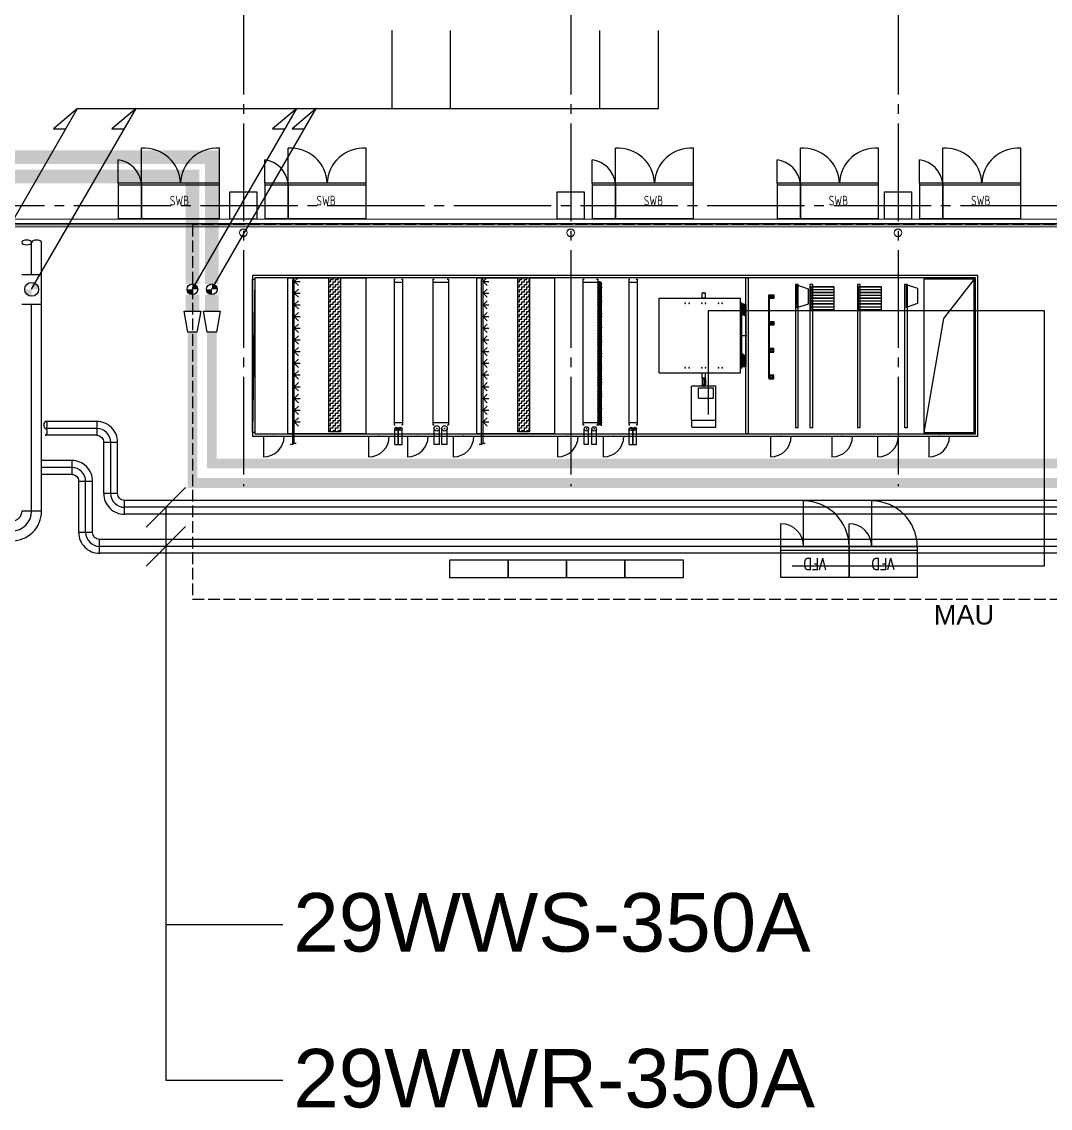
# Model space of a CAD drawing. Extents: x -18489 to 27370, y -8745 to 11880.
# Drawn here: x 2071 to 4711, y -2317 to 472 of the extents above; entities that cross this region are included whole.
import ezdxf
from ezdxf.enums import TextEntityAlignment as Align

# ---------------------------------------------------------------- set-up
doc = ezdxf.new("R2010")
doc.units = 0
doc.header["$LTSCALE"] = 100
for name, pattern in [('188K-SM-03-F10-MECH-EQ-Y2257103$0$CENTER', [2, 1.25, -0.25, 0.25, -0.25]), ('188K-SM-03-F10-MECH-EQ-Y2257103$0$Hidden H04', [23, 15, -8]), ('X-S-FAB-L10$0$COL-CEN-LIN', [3.25, 2.5, -0.25, 0.25, -0.25]), ('X-S-FAB-L10$0$HIDDEN', [0.4, 0.3, -0.1])]:
    doc.linetypes.add(name, pattern=pattern)
for name, color, linetype in [('188K-SM-03-F10-ELEC-EQ-Y2257103$0$E-PANEL', 255, 'Continuous'), ('188K-SM-03-F10-ELEC-EQ-Y2257103$0$E-VFD-PNL', 150, 'Continuous'), ('188K-SM-03-F10-ELEC-EQ-Y2257103$0$MAU遮蔽線點料9', 30, 'Continuous'), ('188K-SM-03-F10-MECH-EQ-Y2257103$0$ARW', 151, 'Continuous'), ('188K-SM-03-F10-MECH-EQ-Y2257103$0$FLC', 40, 'Continuous'), ('188K-SM-03-F10-MECH-EQ-Y2257103$0$HEPA', 6, 'Continuous'), ('188K-SM-03-F10-MECH-EQ-Y2257103$0$MOTOR', 7, 'Continuous'), ('188K-SM-03-F10-MECH-EQ-Y2257103$0$擋水簾', 151, 'Continuous'), ('188K-SM-03-F10-MECH-EQ-Y2257103$0$桶濾', 125, 'Continuous'), ('188K-SM-07-F10-MECH-WWR-PIPE-Y2257103$0$M-P-CHR1-S', 20, 'Continuous'), ('188K-SM-07-F10-MECH-WWR-PIPE-Y2257103$0$M-P-CHS1-D', 5, 'Continuous'), ('188K-SM-07-F10-MECH-WWR-PIPE-Y2257103$0$M-P-CHS1-S', 150, 'Continuous'), ('188K-SM-07-F10-MECH-WWR-PIPE-Y2257103$0$M-P-PIPE-29', 6, 'Continuous'), ('188K-SM-07-F10-MECH-WWR-PIPE-Y2257103$0$M-P-PIPE-35', 1, 'Continuous'), ('188K-SM-07-F10-MECH-WWR-PIPE-Y2257103$0$M-P-TXT2.5', 7, 'Continuous'), ('188K-SM-07-F10-MECH-WWR-PIPE-Y2257103$0$XCUBL10-MCHW-PTX08007$0$M-P-TXT2.5', 7, 'Continuous'), ('X-S-FAB-L10$0$0-DIM-TXT', 8, 'Continuous'), ('X-S-FAB-L10$0$A-OBJE-MEP', 8, 'Continuous'), ('X-S-FAB-L10$0$A-WALL-EX', 8, 'Continuous'), ('X-S-FAB-L10$0$BLOCK', 8, 'Continuous'), ('X-S-FAB-L10$0$CCL', 8, 'X-S-FAB-L10$0$COL-CEN-LIN'), ('X-S-FAB-L10$0$COL-S', 8, 'Continuous'), ('X-S-FAB-L10$0$HID', 8, 'X-S-FAB-L10$0$HIDDEN'), ('X-S-FAB-L10$0$S-FNDN', 8, 'Continuous')]:
    doc.layers.add(name, color=color, linetype=linetype)
doc.styles.add('188K-SM-03-F10-ELEC-EQ-Y2257103$0$aa-txt', font='simplex.shx', dxfattribs={"width": 0.6})
doc.styles.add('188K-SM-03-F10-ELEC-EQ-Y2257103$0$Standard', font='arial.ttf')
doc.styles.add('188K-SM-03-F10-ELEC-EQ-Y2257103$0$X-F-L25-E-PDP-EQ-200K$0$AA-TXT', font='isocp.shx', dxfattribs={"bigfont": 'chineset.shx'})
doc.styles.add('188K-SM-07-F10-MECH-WWR-PIPE-Y2257103$0$Standard', font='arial.ttf')
doc.styles.add('X-S-FAB-L10$0$CHINA', font='simplex.shx', dxfattribs={"width": 0.75, "bigfont": 'chineset.shx'})
doc.styles.add('X-S-FAB-L10$0$Standard', font='', dxfattribs={"width": 0.8})
doc.styles.add('X-S-FAB-L10$0$TG_NOTE_TEXT', font='simplex.shx', dxfattribs={"width": 0.75, "bigfont": 'chineset.shx'})
doc.styles.get('X-S-FAB-L10$0$Standard').set_extended_font_data('Microsoft JhengHei')

# ---------------------------------------------------------------- blocks, each defined once
blk = doc.blocks.new('X-S-FAB-L10$0$FAB2-L05')
at = {"layer": 'X-S-FAB-L10$0$CCL'}
for p, q in [((-23520, 11005), (-23520, 0)), ((-22680, 11005), (-22680, 0)), ((-21840, 11005), (-21840, 0)), ((-26880, 720), (1210, 720))]:
    blk.add_line(p, q, dxfattribs=at)
at = {"layer": 'X-S-FAB-L10$0$COL-S'}
for points in [[(-23555, 755), (-23485, 755), (-23485, 685), (-23555, 685)], [(-22715, 755), (-22645, 755), (-22645, 685), (-22715, 685)], [(-21875, 755), (-21805, 755), (-21805, 685), (-21875, 685)]]:
    blk.add_lwpolyline(points, close=True, dxfattribs=at)
blk = doc.blocks.new('X-S-FAB-L10')
at = {"layer": 'X-S-FAB-L10$0$A-OBJE-MEP', "lineweight": 0, "flags": 128}
for points in [[(2649.5, -70, 1), (2630.5, -70, 1)], [(3489.5, -70, 1), (3470.5, -70, 1)], [(4329.5, -70, 1), (4310.5, -70, 1)]]:
    blk.add_lwpolyline(points, format="xyb", close=True, dxfattribs=at)
at = {"layer": 'X-S-FAB-L10$0$A-OBJE-MEP', "lineweight": 0}
for centre in [(2640, -70), (3480, -70), (4320, -70)]:
    blk.add_circle(centre, 10, dxfattribs=at)
at = {"layer": 'X-S-FAB-L10$0$A-WALL-EX', "lineweight": 0}
blk.add_line((6815, -46.5), (1800, -46.5), dxfattribs=at)
at = {"layer": 'X-S-FAB-L10$0$A-WALL-EX', "lineweight": 0, "flags": 128}
for points in [[(6815, -35), (1800, -35)], [(1800, -50), (6815, -50)], [(1800, -50), (6815, -50)], [(1800, -50), (6815, -50)], [(1800, -50), (6815, -50)], [(1800, -50), (6815, -50)], [(1800, -50), (6815, -50)], [(1800, -50), (6815, -50)], [(1800, -50), (6815, -50)]]:
    blk.add_lwpolyline(points, dxfattribs=at)
at = {"layer": 'X-S-FAB-L10$0$COL-S'}
for p, q in [((2605, 35), (2675, 35)), ((2605, -35), (2605, 35)), ((2675, 35), (2675, -35)), ((3445, 35), (3515, 35)), ((3445, -35), (3445, 35)), ((3515, 35), (3515, -35)), ((4285, 35), (4355, 35)), ((4285, -35), (4285, 35)), ((4355, 35), (4355, -35)), ((2675, -35), (2605, -35)), ((3515, -35), (3445, -35)), ((4355, -35), (4285, -35))]:
    blk.add_line(p, q, dxfattribs=at)
at = {"layer": 'X-S-FAB-L10$0$HID'}
for p, q in [((6803.531, -50), (2509.135, -50)), ((2509.135, -50), (2509.405, -1010)), ((2509.405, -1010), (17209, -1010))]:
    blk.add_line(p, q, dxfattribs=at)
at = {"layer": 'X-S-FAB-L10$0$S-FNDN', "lineweight": 0, "flags": 128}
blk.add_lwpolyline([(4350, 7470), (1830, 7470), (1830, 1500), (1812.5, 1500), (1812.5, -55), (9330, -55), (9330, 7470)], close=True, dxfattribs=at)
at = {"layer": 'X-S-FAB-L10$0$BLOCK'}
blk.add_blockref('X-S-FAB-L10$0$FAB2-L05', (26160, -720), dxfattribs=at)
at = {"style": 'X-S-FAB-L10$0$TG_NOTE_TEXT', "width": 0.5, "flags": 1}
for p in [(7463.301, 9020), (18268.251, 8649), (11197.77, 4800.167), (16485.801, 4800.167), (25420.27, 2635), (13360, 320.001, 0), (7463.301, -33.333)]:
    blk.add_attdef('WH', text='', height=20, dxfattribs=at).set_placement(p, align=Align.BOTTOM_LEFT)
at = {"width": 0.5}
for style, p in [('X-S-FAB-L10$0$TG_NOTE_TEXT', (7585, 9020)), ('X-S-FAB-L10$0$TG_NOTE_TEXT', (18389.95, 8649)), ('X-S-FAB-L10$0$TG_NOTE_TEXT', (11117.5, 4813.5)), ('X-S-FAB-L10$0$TG_NOTE_TEXT', (16607.5, 4813.5)), ('X-S-FAB-L10$0$TG_NOTE_TEXT', (25350, 2635)), ('X-S-FAB-L10$0$Standard', (13129.375, 325.001, 0)), ('X-S-FAB-L10$0$TG_NOTE_TEXT', (7585, -20))]:
    blk.add_attdef('DESC', text='', height=10, dxfattribs=dict(at, style=style)).set_placement(p, align=Align.BOTTOM_LEFT)
for tag, style, p in [('TYPE', 'X-S-FAB-L10$0$TG_NOTE_TEXT', (7619.286, 9020)), ('NO', 'X-S-FAB-L10$0$TG_NOTE_TEXT', (7650.095, 9020)), ('TYPE', 'X-S-FAB-L10$0$TG_NOTE_TEXT', (18424.236, 8649)), ('NO', 'X-S-FAB-L10$0$TG_NOTE_TEXT', (18455.045, 8649)), ('NO', 'X-S-FAB-L10$0$TG_NOTE_TEXT', (11088.595, 4813.5)), ('TYPE', 'X-S-FAB-L10$0$TG_NOTE_TEXT', (11151.786, 4813.5)), ('TYPE', 'X-S-FAB-L10$0$TG_NOTE_TEXT', (16641.786, 4813.5)), ('NO', 'X-S-FAB-L10$0$TG_NOTE_TEXT', (16672.595, 4813.5)), ('NO', 'X-S-FAB-L10$0$TG_NOTE_TEXT', (25313, 2635)), ('TYPE', 'X-S-FAB-L10$0$TG_NOTE_TEXT', (25350, 2635)), ('NO', 'X-S-FAB-L10$0$Standard', (13100, 320.001, 0)), ('TYPE', 'X-S-FAB-L10$0$Standard', (13129.375, 320.001, 0)), ('TYPE', 'X-S-FAB-L10$0$TG_NOTE_TEXT', (7619.286, -20)), ('NO', 'X-S-FAB-L10$0$TG_NOTE_TEXT', (7650.095, -20))]:
    blk.add_attdef(tag, text='', height=10, dxfattribs=dict(at, style=style)).set_placement(p, align=Align.BOTTOM_RIGHT)
at = {"style": 'X-S-FAB-L10$0$TG_NOTE_TEXT', "width": 0.5, "flags": 1}
for rotation, p in [(180, (43, 7480)), (180, (943, 7480)), (90, (24310, 3717.77)), (270, (17080, 1711.699))]:
    blk.add_attdef('WH', text='', height=20, rotation=rotation, dxfattribs=at).set_placement(p, align=Align.BOTTOM_LEFT)
at = {"width": 0.5}
for rotation, style, p in [(180, 'X-S-FAB-L10$0$Standard', (317.625, 7480)), (180, 'X-S-FAB-L10$0$Standard', (1217.625, 7480)), (90, 'X-S-FAB-L10$0$TG_NOTE_TEXT', (24310, 3647.5)), (270, 'X-S-FAB-L10$0$TG_NOTE_TEXT', (17080, 1605))]:
    blk.add_attdef('DESC', text='', height=10, rotation=rotation, dxfattribs=dict(at, style=style)).set_placement(p, align=Align.BOTTOM_LEFT)
for tag, rotation, style, p in [('TYPE', 180, 'X-S-FAB-L10$0$Standard', (317.625, 7480)), ('NO', 180, 'X-S-FAB-L10$0$Standard', (347, 7480)), ('TYPE', 180, 'X-S-FAB-L10$0$Standard', (1217.625, 7480)), ('NO', 180, 'X-S-FAB-L10$0$Standard', (1247, 7480)), ('TYPE', 90, 'X-S-FAB-L10$0$TG_NOTE_TEXT', (24310, 3647.5)), ('NO', 90, 'X-S-FAB-L10$0$TG_NOTE_TEXT', (24310, 3610.5)), ('TYPE', 270, 'X-S-FAB-L10$0$TG_NOTE_TEXT', (17080, 1605)), ('NO', 270, 'X-S-FAB-L10$0$TG_NOTE_TEXT', (17080, 1573))]:
    blk.add_attdef(tag, text='', height=10, rotation=rotation, dxfattribs=dict(at, style=style)).set_placement(p, align=Align.BOTTOM_RIGHT)
at = {"layer": 'X-S-FAB-L10$0$0-DIM-TXT', "style": 'X-S-FAB-L10$0$CHINA', "width": 0.75}
for p in [(667.414, 7855.1, -2689.4), (22627.353, 6728.814), (25644.722, 6728.814), (24778.787, 5569.051), (1118.252, 4980), (417.801, 4594.623), (23874.84, 4355), (22927.43, 4330.122), (23749.869, 3901.367), (417.801, 3765.236), (1118.252, 3730), (417.801, 3115.79), (536.882, 2227.832), (16908.994, 1782.652), (888.445, 880.466), (16977.43, 750), (18878.841, 750), (25641.221, 553.233), (21364.03, 526.894)]:
    blk.add_attdef('HIG', text='', height=80, dxfattribs=at).set_placement(p, align=Align.MIDDLE_LEFT)
blk = doc.blocks.new('188K-SM-03-F10-MECH-EQ-Y2257103$0$A$C133B1A89')
at = {"color": 1}
for p, q in [((0, 3970), (0, 230)), ((0, 3970), (30, 3970)), ((190, 3970), (220, 3970)), ((220, 3970), (220, 230)), ((220, 3880), (0, 3880)), ((220, 280), (0, 280)), ((0, 230), (30, 230)), ((15, -275), (15, 127)), ((105, -275), (105, 127)), ((115, -275), (115, 127)), ((190, 230), (220, 230)), ((205, -275), (205, 127)), ((15, -275), (105, -275)), ((115, -275), (205, -275))]:
    blk.add_line(p, q, dxfattribs=at)
for centre in [(60, 127), (160, 127)]:
    blk.add_circle(centre, 44.5, dxfattribs=at)
for p in [(60, 127), (160, 127)]:
    blk.add_point(p, dxfattribs=at)
blk = doc.blocks.new('188K-SM-03-F10-MECH-EQ-Y2257103$0$A$C46594869')
at = {"color": 4}
for p, q in [((-50, 3970), (-50, 230)), ((-50, 3970), (-20, 3970)), ((320, 3970), (350, 3970)), ((350, 3970), (350, 230)), ((350, 3880), (-50, 3880)), ((350, 280), (-50, 280)), ((-50, 230), (-20, 230)), ((-20, -275), (-20, 140)), ((120, -275), (120, 140)), ((180, -275), (180, 140)), ((320, 230), (350, 230)), ((320, -275), (320, 140)), ((120, -275), (-20, -275)), ((320, -275), (180, -275))]:
    blk.add_line(p, q, dxfattribs=at)
for centre in [(50, 140), (250, 140)]:
    blk.add_circle(centre, 69.9, dxfattribs=at)
for p in [(50, 140), (250, 140)]:
    blk.add_point(p, dxfattribs=at)
blk = doc.blocks.new('188K-SM-03-F10-MECH-EQ-Y2257103$0$eli')
at = {"layer": '188K-SM-03-F10-MECH-EQ-Y2257103$0$擋水簾'}
for p, q in [((-48, 17), (-47, 16)), ((-46, 17), (-46, 17)), ((-42, 18), (-41, 21)), ((-40, 21), (-38, 21)), ((-40, 18), (-39, 20)), ((-39, 20), (-38, 20)), ((-5, 2), (-12, 7)), ((-4, 3), (-9, 6)), ((20, 24), (9, 13)), ((21, 23), (10, 11))]:
    blk.add_line(p, q, dxfattribs=at)
for centre, radius, start, end in [((-60, 16), 0.892, 56.5251, 332.9034), ((-46, 16), 0.841, 225, 45), ((-40, 20), 1.19, 90, 155), ((-39, 20), 0.595, 90, 155), ((-38, 21), 0.595, 270, 90), ((0, 8), 8.33, 233.7229, 329.3372), ((0, 8), 7.14, 233.7229, 329.3372), ((7, 4), 0.595, 329.3372, 149.3372), ((40, 31), 0.892, 241.4202, 146.5072)]:
    blk.add_arc(centre, radius, start, end, dxfattribs=at)
for centre, major_axis, ratio, start_param, end_param in [((-45, -34), (54.7, 1), 0.945652, 1.612744, 1.817259), ((-45, -34), (54.7, 1), 0.945652, 0.892621, 1.570796), ((-2, 15), (13.6, 1.8), 0.565217, 3.706747, 4.814407), ((-3, 15), (14.6, 2.6), 0.6, 4.193923, 5.58693), ((-3, 15), (13.5, 2.4), 0.565217, -1.468778, -0.576163), ((30, 18), (13.2, 9.6), 0.581818, 0.469896, 1.87896)]:
    blk.add_ellipse(centre, major_axis=major_axis, ratio=ratio, start_param=start_param, end_param=end_param, dxfattribs=at)
for points, knots in [([(-42, 18), (-45, 19), (-48, 19), (-54, 18), (-57, 17), (-60, 17)], [4.6316548, 4.6316548, 4.6316548, 4.6316548, 4.809552, 4.809552, 4.958975, 4.958975, 4.958975, 4.958975]), ([(-13, 9), (-14, 10), (-16, 11), (-20, 13), (-24, 15), (-32, 17), (-36, 18), (-40, 18), (-40, 18), (-40, 18)], [4.0840634, 4.0840634, 4.0840634, 4.0840634, 4.1613431, 4.1613431, 4.3774127, 4.3774127, 4.5934823, 4.5934823, 4.6006647, 4.6006647, 4.6006647, 4.6006647]), ([(39, 31), (39, 31), (38, 32), (36, 32), (34, 31), (30, 30), (28, 29), (25, 27), (23, 26), (21, 24), (20, 24), (20, 23)], [6.799371, 6.799371, 6.799371, 6.799371, 6.892242, 6.892242, 7.324796, 7.324796, 7.671916, 7.671916, 8.019037, 8.019037, 8.162145, 8.162145, 8.162145, 8.162145])]:
    blk.add_open_spline(points, degree=3, knots=knots, dxfattribs=at)
blk = doc.blocks.new('188K-SM-03-F10-MECH-EQ-Y2257103$0$A$C1EE42846')
at = {"color": 4}
for p, q in [((0, 3970), (0, 230)), ((0, 3970), (30, 3970)), ((350, 3970), (380, 3970)), ((380, 3970), (380, 230)), ((380, 3880), (0, 3880)), ((380, 280), (0, 280)), ((0, 230), (30, 230)), ((33, -275), (33, 127)), ((147, -275), (147, 127)), ((233, -275), (233, 127)), ((347, -275), (347, 129)), ((350, 230), (380, 230)), ((147, -275), (33, -275)), ((347, -275), (233, -275))]:
    blk.add_line(p, q, dxfattribs=at)
for centre in [(90, 127), (290, 127)]:
    blk.add_circle(centre, 57.1, dxfattribs=at)
for p in [(90, 127), (290, 127)]:
    blk.add_point(p, dxfattribs=at)
at = {"xscale": -0.9824656600831077, "yscale": 0.9824656600831077, "zscale": 0.9824656600831077, "rotation": 180}
for p in [(442, 3905), (442, 3790), (442, 3767), (442, 3744), (442, 3721), (442, 3698), (442, 3675), (442, 3652), (442, 3629), (442, 3882), (442, 3859), (442, 3836), (442, 3813), (442, 3606), (442, 3583), (442, 3560), (442, 3537), (442, 3514), (442, 3491), (442, 3468), (442, 3445), (442, 3422), (442, 3399), (442, 3376), (442, 3353), (442, 3330), (442, 3307), (442, 3284), (442, 3261), (442, 3238), (442, 3215), (442, 3192), (442, 3169), (442, 3146), (442, 3123), (442, 3100), (442, 3077), (442, 3054), (442, 3031), (442, 3008), (442, 2985), (442, 2962), (442, 2939), (442, 2916), (442, 2893), (442, 2870), (442, 2847), (442, 2824), (442, 2801), (442, 2778), (442, 2755), (442, 2732), (442, 2709), (442, 2686), (442, 2663), (442, 2640), (442, 2617), (442, 2594), (442, 2571), (442, 2548), (442, 2525), (442, 2502), (442, 2479), (442, 2456), (442, 2433), (442, 2410), (442, 2387), (442, 2364), (442, 2341), (442, 2318), (442, 2295), (442, 2272), (442, 2249), (442, 2226), (442, 2203), (442, 2180), (442, 2157), (442, 2134), (442, 2111), (442, 2088), (442, 2065), (442, 2042), (442, 2019), (442, 1996), (442, 1973), (442, 1950), (442, 1927), (442, 1904), (442, 1881), (442, 1858), (442, 1835), (442, 1812), (442, 1789), (442, 1766), (442, 1743), (442, 1720), (442, 1697), (442, 1674), (442, 1651), (442, 1628), (442, 1605), (442, 1582), (442, 1559), (442, 1536), (442, 1513), (442, 1490), (442, 1467), (442, 1444), (442, 1421), (442, 1398), (442, 1375), (442, 1352), (442, 1329), (442, 1306), (442, 1283), (442, 1260), (442, 1237), (442, 1214), (442, 1191), (442, 1168), (442, 1145), (442, 1122), (442, 1099), (442, 1076), (442, 1053), (442, 1030), (442, 1007), (442, 984), (442, 961), (442, 938), (442, 915), (442, 892), (442, 869), (442, 846), (442, 823), (442, 800), (442, 777), (442, 754), (442, 731), (442, 708), (442, 685), (442, 662), (442, 639), (442, 616), (442, 593), (442, 570), (442, 547), (442, 524), (442, 501), (442, 478), (442, 455), (442, 432), (442, 409), (442, 386), (442, 363), (442, 340), (442, 317), (442, 294), (442, 271), (442, 248)]:
    blk.add_blockref('188K-SM-03-F10-MECH-EQ-Y2257103$0$eli', p, dxfattribs=at)
blk = doc.blocks.new('188K-SM-03-F10-MECH-EQ-Y2257103$0$A$C20831D72')
at = {"color": 1}
for p, q in [((0, 3970), (0, 230)), ((0, 3970), (30, 3970)), ((190, 3970), (220, 3970)), ((220, 3970), (220, 230)), ((220, 3880), (0, 3880)), ((220, 280), (0, 280)), ((0, 230), (30, 230)), ((15, -275), (15, 127)), ((105, -275), (105, 127)), ((115, -275), (115, 127)), ((190, 230), (220, 230)), ((205, -275), (205, 127)), ((15, -275), (105, -275)), ((115, -275), (205, -275))]:
    blk.add_line(p, q, dxfattribs=at)
for centre in [(60, 127), (160, 127)]:
    blk.add_circle(centre, 44.5, dxfattribs=at)
for p in [(60, 127), (160, 127)]:
    blk.add_point(p, dxfattribs=at)
blk = doc.blocks.new('188K-SM-03-F10-MECH-EQ-Y2257103$0$%%C7 孔徑')
at = {"color": 4}
blk.add_circle((0, 0), 3.5, dxfattribs=at)
blk.add_point((0, 0))
blk = doc.blocks.new('188K-SM-03-F10-MECH-EQ-Y2257103$0$A$C6e2866f5')
blk.add_lwpolyline([(45, -105), (-45, -105), (-45, 25), (45, 25)], close=True)
at = {"linetype": '188K-SM-03-F10-MECH-EQ-Y2257103$0$Hidden H04', "lineweight": -3}
for points in [[(-20, 0), (20, 0), (20, -80), (-20, -80)], [(-18, -2), (18, -2), (18, -78), (-18, -78)]]:
    blk.add_lwpolyline(points, close=True, dxfattribs=at)
for p in [(-37, 17), (0, 17), (37, 17), (-37, -40), (36.75, -40)]:
    blk.add_blockref('188K-SM-03-F10-MECH-EQ-Y2257103$0$%%C7 孔徑', p)
at = {"xscale": -1, "rotation": 180}
for p in [(-37, -97), (0, -97), (37, -97)]:
    blk.add_blockref('188K-SM-03-F10-MECH-EQ-Y2257103$0$%%C7 孔徑', p, dxfattribs=at)
blk = doc.blocks.new('188K-SM-03-F10-MECH-EQ-Y2257103$0$A$C3A4033FF')
blk.add_blockref('188K-SM-03-F10-MECH-EQ-Y2257103$0$A$C6e2866f5', (-20, 0))
blk = doc.blocks.new('188K-SM-03-F10-MECH-EQ-Y2257103$0$FLC-1250-W')
at = {"layer": '188K-SM-03-F10-MECH-EQ-Y2257103$0$FLC'}
for p, q in [((0, 796), (0, -796)), ((130, 796), (130, -796))]:
    blk.add_line(p, q, dxfattribs=at)
at = {"layer": '188K-SM-03-F10-MECH-EQ-Y2257103$0$FLC', "color": 1}
for p, q in [((20, 546), (20, 796)), ((40, 534), (40, 796)), ((60, 523), (60, 796)), ((80, 511), (80, 796)), ((100, 500), (100, 796)), ((120, 488), (120, 796)), ((20, -796), (20, -450)), ((40, -796), (40, -462)), ((60, -796), (60, -473)), ((80, -796), (80, -485)), ((100, -796), (100, -496)), ((120, -796), (120, -508))]:
    blk.add_line(p, q, dxfattribs=at)
at = {"layer": '188K-SM-03-F10-MECH-EQ-Y2257103$0$FLC', "color": 1, "linetype": '188K-SM-03-F10-MECH-EQ-Y2257103$0$CENTER', "ltscale": 5}
blk.add_line((-25, 0), (152, 0), dxfattribs=at)
at = {"layer": '188K-SM-03-F10-MECH-EQ-Y2257103$0$FLC'}
for centre, start, end in [((5, 796), 0, 180), ((15, 796), 0, 180), ((25, 796), 0, 180), ((35, 796), 0, 180), ((45, 796), 0, 180), ((55, 796), 0, 180), ((65, 796), 0, 180), ((75, 796), 0, 180), ((85, 796), 0, 180), ((95, 796), 0, 180), ((105, 796), 0, 180), ((115, 796), 0, 180), ((125, 796), 0, 180), ((125, 796), 0, 180), ((125, 796), 0, 180), ((125, 796), 0, 180), ((125, 796), 0, 180), ((125, 796), 0, 180), ((125, 796), 0, 180), ((125, 796), 0, 180), ((125, 796), 0, 180), ((125, 796), 0, 180), ((125, 796), 0, 180), ((125, 796), 0, 180), ((5, -796), 180, 0), ((15, -796), 180, 0), ((25, -796), 180, 0), ((35, -796), 180, 0), ((45, -796), 180, 0), ((55, -796), 180, 0), ((65, -796), 180, 0), ((75, -796), 180, 0), ((85, -796), 180, 0), ((95, -796), 180, 0), ((105, -796), 180, 0), ((115, -796), 180, 0), ((125, -796), 180, 0), ((125, -796), 180, 0), ((125, -796), 180, 0), ((125, -796), 180, 0), ((125, -796), 180, 0), ((125, -796), 180, 0), ((125, -796), 180, 0), ((125, -796), 180, 0), ((125, -796), 180, 0), ((125, -796), 180, 0), ((125, -796), 180, 0), ((125, -796), 180, 0)]:
    blk.add_arc(centre, 5, start, end, dxfattribs=at)
blk = doc.blocks.new('188K-SM-03-F10-MECH-EQ-Y2257103$0$%%C14 孔位')
at = {"color": 1}
blk.add_circle((0, 0), 7, dxfattribs=at)
blk.add_point((0, 0))
blk = doc.blocks.new('188K-SM-03-F10-MECH-EQ-Y2257103$0$A$C7940598F')
for p, q in [((0, 0), (0, 2085)), ((0, 2085), (1915, 2085)), ((1804, 2115), (111, 2115)), ((164, 2115), (164, 2085)), ((1751, 2115), (1751, 2085)), ((1915, 0), (1915, 2085)), ((0, 0), (1915, 0))]:
    blk.add_line(p, q)
for points in [[(-140, 1107.5), (0, 1107.5), (0, 1182.5), (-140, 1182.5)], [(1915, 1107.5), (2055, 1107.5), (2055, 1182.5), (1915, 1182.5)]]:
    blk.add_lwpolyline(points, close=True)
for p in [(-140, 1145), (2055, 1145)]:
    blk.add_point(p)
for p in [(131, 1620), (131, 1520), (1784, 1620), (1784, 1520), (131, 1190), (1784, 1190), (131, 1100), (1784, 1100), (131, 770), (131, 670), (1784, 770), (1784, 670)]:
    blk.add_blockref('188K-SM-03-F10-MECH-EQ-Y2257103$0$%%C14 孔位', p)
blk = doc.blocks.new('188K-SM-03-F10-MECH-EQ-Y2257103$0$HPF-610-292側視圖')
at = {"layer": '188K-SM-03-F10-MECH-EQ-Y2257103$0$HEPA'}
for p, q in [((0, 598), (292, 498)), ((0, 598), (0, 6)), ((0, 598), (25, 598)), ((25, 598), (25, 6)), ((292, 498), (292, 106)), ((292, 106), (0, 6)), ((25, 6), (0, 6))]:
    blk.add_line(p, q, dxfattribs=at)
blk = doc.blocks.new('188K-SM-03-F10-MECH-EQ-Y2257103$0$A$C03D53DB9')
at = {"layer": '188K-SM-03-F10-MECH-EQ-Y2257103$0$桶濾'}
for p, q in [((0, 72), (602, 72)), ((10, 0), (10, 145)), ((10, 145), (13, 145)), ((13, 0), (13, 145)), ((13, 143), (607, 143)), ((13, 2), (607, 2)), ((624, 72), (557, 72)), ((610, 145), (607, 145)), ((607, 145), (607, 0)), ((610, 145), (610, 0)), ((614, 127), (610, 127)), ((614, 17), (610, 17)), ((617, 11), (610, 11)), ((617, 6), (610, 6)), ((614, 127), (614, 17)), ((617, 107), (614, 107)), ((617, 102), (614, 102)), ((617, 108), (617, 100)), ((617, 12), (617, 4)), ((619, 109), (618, 109)), ((618, 109), (618, 99)), ((619, 99), (618, 99)), ((619, 13), (618, 13)), ((618, 13), (618, 3)), ((619, 3), (618, 3)), ((619, 99), (619, 109)), ((622, 106), (619, 109)), ((622, 103), (619, 99)), ((619, 3), (619, 13)), ((622, 10), (619, 13)), ((622, 7), (619, 3)), ((622, 106), (622, 103)), ((622, 10), (622, 7)), ((10, 0), (13, 0)), ((610, 0), (607, 0))]:
    blk.add_line(p, q, dxfattribs=at)
for centre, start, end in [((618, 108), 90, 180), ((618, 100), 180, 270), ((618, 12), 90, 180), ((618, 4), 180, 270)]:
    blk.add_arc(centre, 1, start, end, dxfattribs=at)
blk = doc.blocks.new('188K-SM-03-F10-MECH-EQ-Y2257103$0$Motor315L-頂視圖-東(50HZ)')
blk.add_line((45, -17), (45, -173))
at = {"layer": '188K-SM-03-F10-MECH-EQ-Y2257103$0$MOTOR', "color": 1, "linetype": '188K-SM-03-F10-MECH-EQ-Y2257103$0$CENTER', "ltscale": 20}
blk.add_line((0, 0), (0, -219), dxfattribs=at)
at = {"layer": '188K-SM-03-F10-MECH-EQ-Y2257103$0$MOTOR'}
for p, q in [((-310, -1077), (-310, -210)), ((300, -200), (-300, -200)), ((-135, -245), (250, -245)), ((-135, -511), (-135, -245)), ((-50, -195), (-50, -200)), ((-44, -185), (-44, -190)), ((44, -190), (-44, -190)), ((-40, -10), (40, -10)), ((-40, -10), (-40, -180)), ((40, -180), (-40, -180)), ((40, -10), (40, -180)), ((40, -17), (45, -17)), ((40, -173), (45, -173)), ((44, -185), (44, -190)), ((50, -195), (50, -200)), ((250, -511), (250, -245)), ((310, -1077), (310, -210)), ((-135, -511), (250, -511)), ((-310, -1077), (310, -1077)), ((-309, -1247), (-309, -1077)), ((309, -1247), (309, -1077)), ((-299, -1257), (299, -1257))]:
    blk.add_line(p, q, dxfattribs=at)
for centre, radius, start, end in [((-300, -210), 10, 90, 180), ((-44, -195), 5, 90, 180), ((-40, -185), 5, 90, 180), ((40, -185), 5, 0, 90), ((44, -195), 5, 0, 90), ((300, -210), 10, 0, 90), ((-299, -1247), 10, 180, 270), ((299, -1247), 10, 270, 0)]:
    blk.add_arc(centre, radius, start, end, dxfattribs=at)
blk = doc.blocks.new('188K-SM-03-F10-MECH-EQ-Y2257103$0$A$C0D54229D')
at = {"color": 2}
for q in [(0, -532), (532, 0)]:
    blk.add_line((0, 0), q, dxfattribs=at)
blk.add_arc((0, 0), 532, 270, 0, dxfattribs=at)
blk.add_point((266, 0))
blk = doc.blocks.new('188K-SM-03-F10-MECH-EQ-Y2257103$0$0-CRMAU-12W')
at = {"layer": '188K-SM-03-F10-MECH-EQ-Y2257103$0$ARW'}
h = blk.add_hatch(dxfattribs=at)
h.set_pattern_fill('ZIGZAG', color=256, scale=20, style=0)
h.set_pattern_definition([(0, (-17907, -9455), (63.5, 63.5), [63.5, -63.5]), (90, (-17843.5, -9455), (-63.5, 63.5), [63.5, -63.5])])
h.paths.add_polyline_path([(-16657, -60), (-16357, -60), (-16357, -4010), (-16657, -4010)])
h = blk.add_hatch(dxfattribs=at)
h.set_pattern_fill('ZIGZAG', color=256, scale=20, style=0)
h.set_pattern_definition([(0, (-13062, -9455), (63.5, 63.5), [63.5, -63.5]), (90, (-12998.5, -9455), (-63.5, 63.5), [63.5, -63.5])])
h.paths.add_polyline_path([(-11812, -60), (-11512, -60), (-11512, -4010), (-11812, -4010)])
at = {"color": 4}
for p, q in [((0, 0), (-18620, 0)), ((-18620, 0), (-18620, -4120)), ((0, -4120), (0, 0)), ((-60, -60), (-18560, -60)), ((-18560, -60), (-18560, -4060)), ((-60, -4060), (-60, -60)), ((-18620, -4120), (0, -4120)), ((-18560, -4060), (-60, -4060))]:
    blk.add_line(p, q, dxfattribs=at)
at = {"color": 6}
for p, q in [((-18560, -95), (-18620, -4025)), ((-94, -95), (-883, -1099)), ((-883, -1099), (-1393, -4025))]:
    blk.add_line(p, q, dxfattribs=at)
at = {"color": 5}
blk.add_lwpolyline([(-18620, -95), (-18560, -95), (-18560, -4025), (-18620, -4025)], close=True, dxfattribs=at)
at = {"color": 6}
for points in [[(-18560, -4025), (-18620, -4025), (-18620, -95), (-18560, -95)], [(-94, -95), (-1393, -95), (-1393, -4025), (-94, -4025)]]:
    blk.add_lwpolyline(points, close=True, dxfattribs=at)
for points in [[(-15709, -4060), (-17709, -4060), (-17709, -60), (-15709, -60)], [(-10864, -4060), (-12864, -4060), (-12864, -60), (-10864, -60)]]:
    blk.add_lwpolyline(points, close=True)
at = {"color": 4}
for points in [[(-5956, -60), (-5896, -60), (-5896, -4060), (-5956, -4060)], [(-1880, -215), (-1815, -215), (-1815, -3905), (-1880, -3905)], [(-5379, -2620), (-5346, -2620), (-5346, -520), (-5379, -520)]]:
    blk.add_lwpolyline(points, close=True, dxfattribs=at)
at = {"color": 2}
for points in [[(-4616, -226), (-4686, -226), (-4686, -3894), (-4616, -3894)], [(-4242, -226), (-4312, -226), (-4312, -3894), (-4242, -3894)], [(-3026, -226), (-3096, -226), (-3096, -3894), (-3026, -3894)]]:
    blk.add_lwpolyline(points, close=True, dxfattribs=at)
at = {"layer": '188K-SM-03-F10-MECH-EQ-Y2257103$0$ARW'}
for p, q in [((-17545, -100), (-17585, -100)), ((-17585, -4327), (-17585, -100)), ((-17545, -150), (-17439, -44)), ((-17545, -4303), (-17545, -100)), ((-17545, -150), (-17395, -150)), ((-17545, -150), (-17439, -256)), ((-16657, -4010), (-16657, -60)), ((-16657, -60), (-16357, -60)), ((-16357, -60), (-16357, -4010)), ((-12700, -100), (-12740, -100)), ((-12740, -4327), (-12740, -100)), ((-12700, -150), (-12594, -44)), ((-12700, -4303), (-12700, -100)), ((-12700, -150), (-12550, -150)), ((-12700, -150), (-12594, -256)), ((-11812, -4010), (-11812, -60)), ((-11812, -60), (-11512, -60)), ((-11512, -60), (-11512, -4010)), ((-17545, -450), (-17439, -344)), ((-17545, -450), (-17395, -450)), ((-17545, -450), (-17439, -556)), ((-17545, -450), (-17395, -450)), ((-17545, -450), (-17439, -556)), ((-12700, -450), (-12594, -344)), ((-12700, -450), (-12550, -450)), ((-12700, -450), (-12594, -556)), ((-12700, -450), (-12550, -450)), ((-12700, -450), (-12594, -556)), ((-17546, -750), (-17440, -644)), ((-17545, -750), (-17395, -750)), ((-17545, -750), (-17439, -856)), ((-12701, -750), (-12595, -644)), ((-12700, -750), (-12550, -750)), ((-12700, -750), (-12594, -856)), ((-17545, -1050), (-17439, -944)), ((-17545, -1050), (-17395, -1050)), ((-17545, -1050), (-17439, -1156)), ((-12700, -1050), (-12594, -944)), ((-12700, -1050), (-12550, -1050)), ((-12700, -1050), (-12594, -1156)), ((-17545, -1350), (-17439, -1244)), ((-17545, -1350), (-17395, -1350)), ((-17545, -1350), (-17439, -1456)), ((-12700, -1350), (-12594, -1244)), ((-12700, -1350), (-12550, -1350)), ((-12700, -1350), (-12594, -1456)), ((-17545, -1650), (-17439, -1544)), ((-17545, -1650), (-17395, -1650)), ((-17545, -1650), (-17439, -1756)), ((-12700, -1650), (-12594, -1544)), ((-12700, -1650), (-12550, -1650)), ((-12700, -1650), (-12594, -1756)), ((-17545, -1950), (-17439, -1844)), ((-17545, -1950), (-17395, -1950)), ((-17545, -1950), (-17439, -2056)), ((-12700, -1950), (-12594, -1844)), ((-12700, -1950), (-12550, -1950)), ((-12700, -1950), (-12594, -2056)), ((-17545, -2250), (-17439, -2144)), ((-12700, -2250), (-12594, -2144)), ((-17545, -2250), (-17395, -2250)), ((-17545, -2250), (-17439, -2356)), ((-17545, -2550), (-17439, -2444)), ((-12700, -2250), (-12550, -2250)), ((-12700, -2250), (-12594, -2356)), ((-12700, -2550), (-12594, -2444)), ((-17545, -2550), (-17395, -2550)), ((-17545, -2550), (-17439, -2656)), ((-17545, -2850), (-17439, -2744)), ((-12700, -2550), (-12550, -2550)), ((-12700, -2550), (-12594, -2656)), ((-12700, -2850), (-12594, -2744)), ((-17545, -2850), (-17395, -2850)), ((-17545, -2850), (-17439, -2956)), ((-17545, -3150), (-17439, -3044)), ((-12700, -2850), (-12550, -2850)), ((-12700, -2850), (-12594, -2956)), ((-12700, -3150), (-12594, -3044)), ((-17545, -3150), (-17395, -3150)), ((-17545, -3155), (-17439, -3261)), ((-12700, -3150), (-12550, -3150)), ((-12700, -3155), (-12594, -3261)), ((-17545, -3455), (-17439, -3349)), ((-17545, -3455), (-17395, -3455)), ((-17545, -3455), (-17439, -3561)), ((-12700, -3455), (-12594, -3349)), ((-12700, -3455), (-12550, -3455)), ((-12700, -3455), (-12594, -3561)), ((-17545, -3755), (-17439, -3649)), ((-17545, -3755), (-17395, -3755)), ((-17545, -3755), (-17439, -3861)), ((-12700, -3755), (-12594, -3649)), ((-12700, -3755), (-12550, -3755)), ((-12700, -3755), (-12594, -3861)), ((-16357, -4010), (-16657, -4010)), ((-11512, -4010), (-11812, -4010))]:
    blk.add_line(p, q, dxfattribs=at)
for centre in [(-17545, -150), (-12700, -150), (-17545, -450), (-17545, -450), (-12700, -450), (-12700, -450), (-17545, -750), (-12700, -750), (-17545, -1050), (-12700, -1050), (-17545, -1350), (-12700, -1350), (-17545, -1650), (-12700, -1650), (-17545, -1950), (-12700, -1950), (-17545, -2250), (-12700, -2250), (-17545, -2550), (-12700, -2550), (-17545, -2850), (-12700, -2850), (-17545, -3150), (-12700, -3150), (-17545, -3455), (-12700, -3455), (-17545, -3755), (-12700, -3755)]:
    blk.add_circle(centre, 15, dxfattribs=at)
for points in [[(-17647, -4325), (-17637, -4328), (-17571, -4341), (-17553, -4288), (-17507, -4298), (-17494, -4301)], [(-12802, -4325), (-12792, -4328), (-12726, -4341), (-12708, -4288), (-12662, -4298), (-12649, -4301)]]:
    blk.add_open_spline(points, degree=3, knots=[35.439113, 35.439113, 35.439113, 35.439113, 53.723943, 145.661055, 183.181794, 183.181794, 183.181794, 183.181794], dxfattribs=at)
at = {"color": 1}
for name, p in [('188K-SM-03-F10-MECH-EQ-Y2257103$0$A$C133B1A89', (-14984, -4060)), ('188K-SM-03-F10-MECH-EQ-Y2257103$0$A$C46594869', (-13939, -4060)), ('188K-SM-03-F10-MECH-EQ-Y2257103$0$A$C1EE42846', (-10139, -4060)), ('188K-SM-03-F10-MECH-EQ-Y2257103$0$A$C20831D72', (-8964, -4060))]:
    blk.add_blockref(name, p, dxfattribs=at)
at = {"xscale": -1, "rotation": 270}
blk.add_blockref('188K-SM-03-F10-MECH-EQ-Y2257103$0$A$C7940598F', (-8183, -2493), dxfattribs=at)
at = {"color": 4, "rotation": 90.00000000000001}
for p in [(-5346, -520), (-5346, -1205)]:
    blk.add_blockref('188K-SM-03-F10-MECH-EQ-Y2257103$0$A$C3A4033FF', p, dxfattribs=at)
at = {"color": 4, "xscale": -1, "rotation": 90}
for p in [(-5346, -1935), (-5346, -2620)]:
    blk.add_blockref('188K-SM-03-F10-MECH-EQ-Y2257103$0$A$C3A4033FF', p, dxfattribs=at)
for name, p in [('188K-SM-03-F10-MECH-EQ-Y2257103$0$Motor315L-頂視圖-東(50HZ)', (-7038, -2633)), ('188K-SM-03-F10-MECH-EQ-Y2257103$0$A$C0D54229D', (-18338, -4120)), ('188K-SM-03-F10-MECH-EQ-Y2257103$0$A$C0D54229D', (-15638, -4120)), ('188K-SM-03-F10-MECH-EQ-Y2257103$0$A$C0D54229D', (-14643, -4120)), ('188K-SM-03-F10-MECH-EQ-Y2257103$0$A$C0D54229D', (-13468, -4120)), ('188K-SM-03-F10-MECH-EQ-Y2257103$0$A$C0D54229D', (-10793, -4120)), ('188K-SM-03-F10-MECH-EQ-Y2257103$0$A$C0D54229D', (-9618, -4120)), ('188K-SM-03-F10-MECH-EQ-Y2257103$0$A$C0D54229D', (-5325, -4120)), ('188K-SM-03-F10-MECH-EQ-Y2257103$0$A$C0D54229D', (-3750, -4120)), ('188K-SM-03-F10-MECH-EQ-Y2257103$0$A$C0D54229D', (-2575, -4120)), ('188K-SM-03-F10-MECH-EQ-Y2257103$0$A$C0D54229D', (-1265, -4120))]:
    blk.add_blockref(name, p)
at = {"layer": '188K-SM-03-F10-MECH-EQ-Y2257103$0$FLC'}
blk.add_blockref('188K-SM-03-F10-MECH-EQ-Y2257103$0$FLC-1250-W', (-6086, -1535), dxfattribs=at)
at = {"layer": '188K-SM-03-F10-MECH-EQ-Y2257103$0$HEPA'}
for p in [(-4651, -836), (-1845, -822), (-1845, -822)]:
    blk.add_blockref('188K-SM-03-F10-MECH-EQ-Y2257103$0$HPF-610-292側視圖', p, dxfattribs=at)
at = {"layer": '188K-SM-03-F10-MECH-EQ-Y2257103$0$桶濾', "xscale": -1}
for p in [(-3680, -434), (-3680, -435), (-3680, -582), (-3680, -583), (-2464, -434), (-2464, -435), (-2464, -582), (-2464, -583), (-3680, -730), (-3680, -731), (-3680, -878), (-3680, -879), (-2464, -730), (-2464, -731), (-2464, -878), (-2464, -879)]:
    blk.add_blockref('188K-SM-03-F10-MECH-EQ-Y2257103$0$A$C03D53DB9', p, dxfattribs=at)
blk = doc.blocks.new('188K-SM-03-F10-MECH-EQ-Y2257103')
at = {"color": 1, "ltscale": 1000}
for points in [[(3169.3, -955), (3319.3, -955), (3319.3, -910), (3169.3, -910)], [(3319.3, -955), (3469.3, -955), (3469.3, -910), (3319.3, -910)], [(3469.3, -955), (3619.3, -955), (3619.3, -910), (3469.3, -910)], [(3619.3, -955), (3769.3, -955), (3769.3, -910), (3619.3, -910)]]:
    blk.add_lwpolyline(points, close=True, dxfattribs=at)
at = {"xscale": 0.1, "yscale": 0.1, "zscale": 0.1}
blk.add_blockref('188K-SM-03-F10-MECH-EQ-Y2257103$0$0-CRMAU-12W', (4525.2, -180), dxfattribs=at)
blk = doc.blocks.new('188K-SM-03-F10-ELEC-EQ-Y2257103$0$VFD-PNL-158KW')
for p, q in [((58.3, 80), (58.3, 196.7)), ((0, 80), (0, 138.3)), ((0, 80), (55, 80)), ((175, 70), (0, 70)), ((55, 80), (165, 80)), ((175, 80), (55, 80))]:
    blk.add_line(p, q)
blk.add_lwpolyline([(175, 80), (175, 0), (0, 0), (0, 80)], close=True)
for centre, radius in [((58.3, 80), 116.7), ((0, 80), 58.3)]:
    blk.add_arc(centre, radius, 0, 90)
at = {"style": '188K-SM-03-F10-ELEC-EQ-Y2257103$0$aa-txt', "width": 0.8}
blk.add_text('VFD', height=30, rotation=180, dxfattribs=at).set_placement((87.5, 35), align=Align.MIDDLE_CENTER)
blk = doc.blocks.new('188K-SM-03-F10-ELEC-EQ-Y2257103$0$E-SWB')
at = {"color": 140}
for p, q in [((60, 90), (60, 180)), ((260, 90), (260, 180)), ((0, 90), (0, 150)), ((60, 85), (0, 85)), ((260, 85), (60, 85))]:
    blk.add_line(p, q, dxfattribs=at)
for points in [[(60, 90), (0, 90), (0, 0), (60, 0)], [(260, 90), (60, 90), (60, 0), (260, 0)]]:
    blk.add_lwpolyline(points, close=True, dxfattribs=at)
for centre, radius, start, end in [((66.7, 86.9), 93.4, 1.9321, 94.0935), ((253.3, 86.9), 93.4, 85.9065, 178.0679), ((-9.6, 80.4), 70.3, 7.8575, 82.1425)]:
    blk.add_arc(centre, radius, start, end, dxfattribs=at)
at = {"color": 140, "style": '188K-SM-03-F10-ELEC-EQ-Y2257103$0$X-F-L25-E-PDP-EQ-200K$0$AA-TXT', "width": 0.8}
blk.add_text('SWB', height=25, dxfattribs=at).set_placement((157.4, 45.4), align=Align.MIDDLE_CENTER)
blk = doc.blocks.new('188K-SM-03-F10-ELEC-EQ-Y2257103')
at = {"layer": '188K-SM-03-F10-ELEC-EQ-Y2257103$0$MAU遮蔽線點料9'}
blk.add_lwpolyline([(4048.3, -924.7), (4696.2, -924.7), (4696.2, -270.4), (3832.6, -270.4), (3832.6, -536.5)], dxfattribs=at)
at = {"layer": '188K-SM-03-F10-ELEC-EQ-Y2257103$0$E-PANEL'}
for p in [(2318.8, -33), (2695, -33), (3535, -33), (4009.7, -33), (4375, -33)]:
    blk.add_blockref('188K-SM-03-F10-ELEC-EQ-Y2257103$0$E-SWB', p, dxfattribs=at)
at = {"layer": '188K-SM-03-F10-ELEC-EQ-Y2257103$0$E-VFD-PNL'}
for p in [(4019.3, -955), (4194.3, -955)]:
    blk.add_blockref('188K-SM-03-F10-ELEC-EQ-Y2257103$0$VFD-PNL-158KW', p, dxfattribs=at)
at = {"insert": (4411.6, -1025.3), "char_height": 50, "attachment_point": 1, "style": '188K-SM-03-F10-ELEC-EQ-Y2257103$0$Standard'}
blk.add_mtext_dynamic_manual_height_columns('MAU', width=575.564, gutter_width=12.5, heights=[0], dxfattribs=at)
blk = doc.blocks.new('188K-SM-07-F10-MECH-WWR-PIPE-Y2257103$0$500A-14')
at = {"flags": 128}
blk.add_lwpolyline([(-254, -508), (254, -508, 0.414214), (-508, 254), (-508, -254, -0.414214)], format="xyb", close=True, dxfattribs=at)
blk.add_arc((-508, -508), 508, 0, 90)
blk = doc.blocks.new('188K-SM-07-F10-MECH-WWR-PIPE-Y2257103$0$500A-2')
at = {"extrusion": (0, 0, -1)}
blk.add_ellipse((0, 127), major_axis=(0, -127), ratio=0.47619, dxfattribs=at)
blk.add_ellipse((0, -127), major_axis=(0, 127), ratio=0.47619, start_param=3.141593, end_param=6.283185)
blk = doc.blocks.new('188K-SM-07-F10-MECH-WWR-PIPE-Y2257103$0$350A-1')
h = blk.add_hatch(color=256)
h.paths.add_polyline_path([(0, 178), (0, 0), (178, 0, 0.414214)])
h.paths.add_polyline_path([(0, 0), (-178, 0, 0.414214), (0, -178)])
blk.add_circle((0, 0), 178)
blk = doc.blocks.new('188K-SM-07-F10-MECH-WWR-PIPE-Y2257103$0$350A-2')
at = {"extrusion": (0, 0, -1)}
blk.add_ellipse((0, 89), major_axis=(0, -89), ratio=0.47619, dxfattribs=at)
blk.add_ellipse((0, -89), major_axis=(0, 89), ratio=0.47619, start_param=3.141593, end_param=6.283185)
blk = doc.blocks.new('188K-SM-07-F10-MECH-WWR-PIPE-Y2257103$0$350A-14')
at = {"flags": 128}
blk.add_lwpolyline([(-178, -356), (178, -356, 0.414214), (-356, 178), (-356, -178, -0.414214)], format="xyb", close=True, dxfattribs=at)
blk.add_arc((-356, -356), 356, 0, 90)
blk = doc.blocks.new('188K-SM-07-F10-MECH-WWR-PIPE-Y2257103$0$250A-1')
h = blk.add_hatch(color=256)
h.paths.add_polyline_path([(0, 136.5), (0, 0), (136.5, 0, 0.4142136)])
h.paths.add_polyline_path([(0, 0), (-136.5, 0, 0.4142136), (0, -136.5)])
blk.add_circle((0, 0), 136.5)
blk = doc.blocks.new('188K-SM-07-F10-MECH-WWR-PIPE-Y2257103$0$50Ax25A-1')
at = {"flags": 128}
blk.add_lwpolyline([(0, -30), (0, 30), (76, 16.5), (76, -16.5)], close=True, dxfattribs=at)
blk = doc.blocks.new('188K-SM-07-F10-MECH-WWR-PIPE-Y2257103')
at = {"layer": '188K-SM-07-F10-MECH-WWR-PIPE-Y2257103$0$M-P-CHR1-S'}
for points, const_width in [([(-285.4, 2124), (53.3, 2124), (53.3, 1835), (1943.9, 1835), (1943.9, 74), (2509.2, 74.1), (2509.2, -201.4)], 35), ([(2509.2, -271.2), (2509.2, -228.7)], 35), ([(2509.2, -325.3), (2509.2, -712.2), (14845.1, -712.2), (14845.1, -352.6), (16934.7, -352.6)], 25)]:
    blk.add_lwpolyline(points, dxfattribs=dict(at, const_width=const_width))
at = {"layer": '188K-SM-07-F10-MECH-WWR-PIPE-Y2257103$0$M-P-CHS1-D'}
for points, const_width in [([(-285.4, 2174), (103.3, 2174), (103.3, 1885), (1993.9, 1885), (1993.9, 124), (2559.2, 124.1), (2559.2, -201.4)], 35), ([(2559.2, -271.2), (2559.1, -228.7)], 35), ([(2559.2, -324.4), (2559.2, -662.2), (14768.3, -662.2), (14768.3, -303.6), (16938.5, -303.6)], 25)]:
    blk.add_lwpolyline(points, dxfattribs=dict(at, const_width=const_width))
at = {"layer": '188K-SM-07-F10-MECH-WWR-PIPE-Y2257103$0$M-P-PIPE-29'}
for p, q in [((2096.7, -177), (2096.7, -94.9)), ((2122.1, -784.5), (2122.1, -94.9)), ((2071.3, -177), (2122.1, -177)), ((2071.3, -253.2), (2122.1, -253.2)), ((2096.7, -784.5), (2096.7, -253.2)), ((2263.9, -554.2), (2131, -554.2)), ((2263.9, -572), (2131, -572)), ((2263.9, -589.8), (2131, -589.8)), ((2281.7, -738.9), (2281.7, -607.2)), ((2299.5, -738.9), (2299.5, -607.2)), ((2317.3, -740), (2317.3, -607.2)), ((3103.9, -756.7), (2335, -756.7)), ((3103.9, -774.5), (2335, -774.5)), ((14879, -756.7), (3103.9, -756.7)), ((14879, -774.5), (3103.9, -774.5)), ((14879, -792.3), (2335, -792.3))]:
    blk.add_line(p, q, dxfattribs=at)
at = {"layer": '188K-SM-07-F10-MECH-WWR-PIPE-Y2257103$0$M-P-PIPE-35'}
for p, q in [((2199.7, -654.4), (2122.1, -654.4)), ((2199.7, -672.2), (2122.1, -672.2)), ((2199.7, -690), (2122.1, -690)), ((2217.5, -839.1), (2217.5, -707.3)), ((2235.3, -839.1), (2235.3, -707.3)), ((2253.1, -840.1), (2253.1, -707.3)), ((3003.9, -856.9), (2270.9, -856.9)), ((5065.9, -856.9), (3003.9, -856.9)), ((3003.9, -874.7), (2270.9, -874.7)), ((5065.9, -874.7), (3003.9, -874.7)), ((14979, -892.5), (2270.9, -892.5))]:
    blk.add_line(p, q, dxfattribs=at)
at = {"layer": '188K-SM-07-F10-MECH-WWR-PIPE-Y2257103$0$M-P-TXT2.5'}
for p, q in [((3021.6, 249.1), (3021.6, 449.1)), ((3171.6, 249.1), (3171.6, 449.1)), ((3555.2, 249.1), (3555.2, 449.1)), ((3705.2, 249.1), (3705.2, 449.1)), ((1946.7, -215.1), (2214.7, 249.1)), ((2096.7, -215.1), (2364.7, 249.1)), ((2214.7, 249.1), (2152.7, 197.1)), ((2214.7, 249.1), (3705.2, 249.1)), ((2364.7, 249.1), (2302.7, 197.1)), ((2509.2, -215.1), (2777.2, 249.1)), ((2559.2, -215.1), (2827.2, 249.1)), ((2777.2, 249.1), (2715.2, 197.1)), ((2827.2, 249.1), (2765.2, 197.1)), ((2152.7, 197.1), (2184.7, 197.1)), ((2302.7, 197.1), (2334.7, 197.1)), ((2715.2, 197.1), (2747.2, 197.1)), ((2765.2, 197.1), (2797.2, 197.1)), ((2491.9, -723.7), (2390.3, -825.3)), ((2441.1, -774.5), (2441.1, -2244.8)), ((2491.9, -823.9), (2390.3, -925.4))]:
    blk.add_line(p, q, dxfattribs=at)
at = {"layer": '188K-SM-07-F10-MECH-WWR-PIPE-Y2257103$0$XCUBL10-MCHW-PTX08007$0$M-P-TXT2.5'}
for p, q in [((2441.1, -1844.8), (2741.1, -1844.8)), ((2441.1, -2244.8), (2741.1, -2244.8))]:
    blk.add_line(p, q, dxfattribs=at)
at = {"layer": '188K-SM-07-F10-MECH-WWR-PIPE-Y2257103$0$M-P-CHR1-S', "xscale": 0.1, "yscale": 0.1, "zscale": 0.1}
blk.add_blockref('188K-SM-07-F10-MECH-WWR-PIPE-Y2257103$0$250A-1', (2509.2, -215.1), dxfattribs=at)
at = {"layer": '188K-SM-07-F10-MECH-WWR-PIPE-Y2257103$0$M-P-CHR1-S', "xscale": 0.7121407387122675, "yscale": 0.7121407387122675, "zscale": 0.7121407387122675, "rotation": 270}
blk.add_blockref('188K-SM-07-F10-MECH-WWR-PIPE-Y2257103$0$50Ax25A-1', (2509.2, -271.2), dxfattribs=at)
at = {"layer": '188K-SM-07-F10-MECH-WWR-PIPE-Y2257103$0$M-P-CHS1-D', "xscale": 0.7121407387122675, "yscale": 0.7121407387122675, "zscale": 0.7121407387122675, "rotation": 270}
blk.add_blockref('188K-SM-07-F10-MECH-WWR-PIPE-Y2257103$0$50Ax25A-1', (2559.2, -271.2), dxfattribs=at)
at = {"layer": '188K-SM-07-F10-MECH-WWR-PIPE-Y2257103$0$M-P-CHS1-S', "xscale": 0.1, "yscale": 0.1, "zscale": 0.1}
blk.add_blockref('188K-SM-07-F10-MECH-WWR-PIPE-Y2257103$0$250A-1', (2559.2, -215.1), dxfattribs=at)
at = {"layer": '188K-SM-07-F10-MECH-WWR-PIPE-Y2257103$0$M-P-PIPE-29', "xscale": 0.1, "yscale": 0.1, "zscale": 0.1}
for name, p, rotation in [('188K-SM-07-F10-MECH-WWR-PIPE-Y2257103$0$500A-2', (2096.7, -94.9), 90), ('188K-SM-07-F10-MECH-WWR-PIPE-Y2257103$0$350A-14', (2299.4, -774.5), 180), ('188K-SM-07-F10-MECH-WWR-PIPE-Y2257103$0$500A-14', (2096.7, -835.3), 270)]:
    blk.add_blockref(name, p, dxfattribs=dict(at, rotation=rotation))
for name, p in [('188K-SM-07-F10-MECH-WWR-PIPE-Y2257103$0$350A-1', (2096.7, -215.1)), ('188K-SM-07-F10-MECH-WWR-PIPE-Y2257103$0$350A-2', (2132.3, -572)), ('188K-SM-07-F10-MECH-WWR-PIPE-Y2257103$0$350A-14', (2299.5, -572))]:
    blk.add_blockref(name, p, dxfattribs=at)
at = {"layer": '188K-SM-07-F10-MECH-WWR-PIPE-Y2257103$0$M-P-PIPE-35', "xscale": 0.1, "yscale": 0.1, "zscale": 0.1}
blk.add_blockref('188K-SM-07-F10-MECH-WWR-PIPE-Y2257103$0$350A-14', (2235.3, -672.2), dxfattribs=at)
at = {"layer": '188K-SM-07-F10-MECH-WWR-PIPE-Y2257103$0$M-P-PIPE-35', "xscale": 0.1, "yscale": 0.1, "zscale": 0.1, "rotation": 180}
blk.add_blockref('188K-SM-07-F10-MECH-WWR-PIPE-Y2257103$0$350A-14', (2235.3, -874.7), dxfattribs=at)
at = {"layer": '188K-SM-07-F10-MECH-WWR-PIPE-Y2257103$0$M-P-TXT2.5', "style": '188K-SM-07-F10-MECH-WWR-PIPE-Y2257103$0$Standard'}
for s, p in [('29WWS-350A', (2768.1, -1839.5)), ('29WWR-350A', (2768.1, -2239.5))]:
    blk.add_text(s, height=150, dxfattribs=at).set_placement(p, align=Align.MIDDLE_LEFT)

msp = doc.modelspace()

# ---------------------------------------------------------------- block references
msp.add_blockref('X-S-FAB-L10', (0, 0))

# ---------------------------------------------------------------- next in the draw order: block references
msp.add_blockref('188K-SM-03-F10-MECH-EQ-Y2257103', (0, 0))

# ---------------------------------------------------------------- next in the draw order: block references
for name in ['188K-SM-03-F10-ELEC-EQ-Y2257103', '188K-SM-07-F10-MECH-WWR-PIPE-Y2257103']:
    msp.add_blockref(name, (0, 0))

doc.saveas('drawing.dxf')
